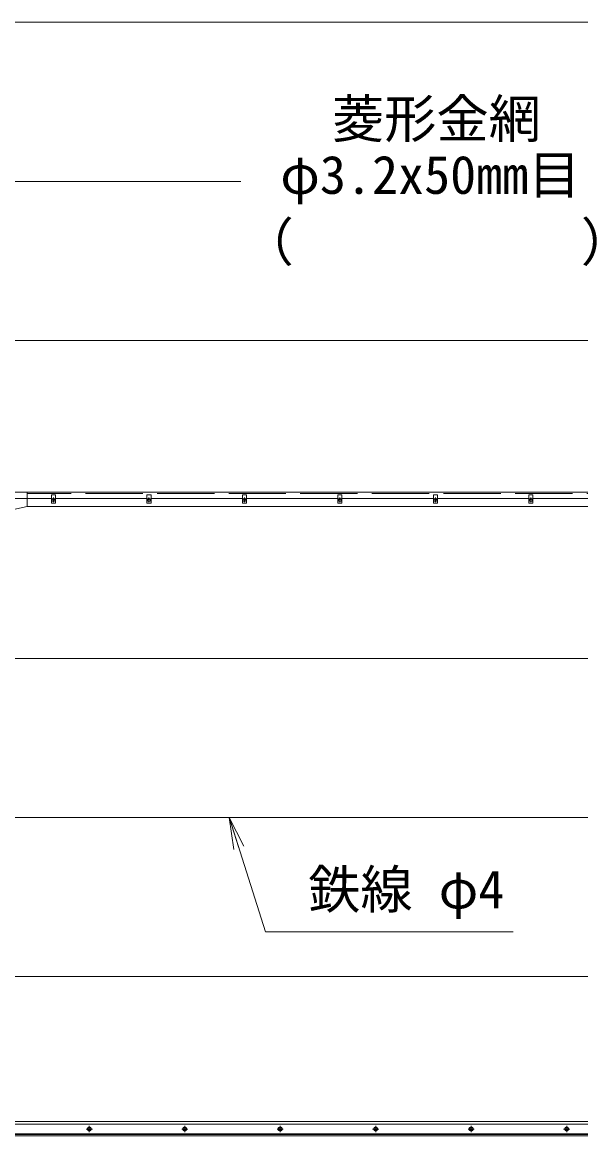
# Model space of a CAD drawing. Units: millimetres, scale not verified. Extents: x -10500 to 10500, y -7425 to 7425.
# Drawn here: x -5312 to -3557, y -2325 to 1175 of the extents above; entities that cross this region are included whole.
import ezdxf
from ezdxf.enums import TextEntityAlignment as Align

# ---------------------------------------------------------------- set-up
doc = ezdxf.new("R2010")
doc.units = ezdxf.units.MM
doc.header["$LTSCALE"] = 30
doc.linetypes.add('DASHED', pattern=[7.5, 6, -1.5])
doc.linetypes.add('USER1', pattern=[50.8, 31.75, -6.35, 6.35, -6.35])
for name, color, linetype, lineweight in [('0-0_D-STR1', 1, 'Continuous', 18), ('0-1_D-BMK', 2, 'USER1', 13), ('0-3_D-STR3', 3, 'Continuous', 13), ('0-5_0', 7, 'Continuous', 18), ('0-7_D-STR-TXT', 7, 'Continuous', 13)]:
    doc.layers.add(name, color=color, linetype=linetype, lineweight=lineweight)
doc.styles.add('ＭＳ ゴシック', font='')
doc.styles.get('ＭＳ ゴシック').set_extended_font_data('MS Gothic')

# ---------------------------------------------------------------- blocks, each defined once
blk = doc.blocks.new('_Open')
at = {"layer": '0-5_0'}
blk.add_line((-30, 5), (0, 0), dxfattribs=at)
blk.add_lwpolyline([(-30, -5), (0, 0), (-30, 0)], dxfattribs=at)

msp = doc.modelspace()

# ---------------------------------------------------------------- linework, layer by layer
at = {"layer": '0-0_D-STR1'}
for p, q in [((-2683.11, -302.31), (-5296.09, -302.31)), ((-2681.02, -347.31), (-5296.09, -347.31)), ((-8576.09, -2279.81), (-2588.82, -2279.81)), ((-8576.09, -2320.81), (-2588.82, -2320.81)), ((-8576.09, -2324.81), (-2588.82, -2324.81))]:
    msp.add_line(p, q, dxfattribs=at)
at = {"layer": '0-0_D-STR1', "linetype": 'DASHED'}
msp.add_line((-2683.11, -306.31), (-5296.09, -306.31), dxfattribs=at)
at = {"layer": '0-1_D-BMK'}
for p, q in [((-5221.03, -326.31), (-5206.15, -326.31)), ((-5213.59, -318.87), (-5213.59, -333.75)), ((-4921.03, -326.31), (-4906.15, -326.31)), ((-4913.59, -318.87), (-4913.59, -333.75)), ((-4621.03, -326.31), (-4606.15, -326.31)), ((-4613.59, -318.87), (-4613.59, -333.75)), ((-4321.03, -326.31), (-4306.15, -326.31)), ((-4313.59, -318.87), (-4313.59, -333.75)), ((-4021.03, -326.31), (-4006.15, -326.31)), ((-4013.59, -318.87), (-4013.59, -333.75)), ((-3721.03, -326.31), (-3706.15, -326.31)), ((-3713.59, -318.87), (-3713.59, -333.75)), ((-5091.41, -2303.81), (-5110.76, -2303.81)), ((-5101.09, -2294.14), (-5101.09, -2313.49)), ((-4791.41, -2303.81), (-4810.76, -2303.81)), ((-4801.09, -2294.14), (-4801.09, -2313.49)), ((-4491.41, -2303.81), (-4510.76, -2303.81)), ((-4501.09, -2294.14), (-4501.09, -2313.49)), ((-4191.41, -2303.81), (-4210.76, -2303.81)), ((-4201.09, -2294.14), (-4201.09, -2313.49)), ((-3891.41, -2303.81), (-3910.76, -2303.81)), ((-3901.09, -2294.14), (-3901.09, -2313.49)), ((-3591.41, -2303.81), (-3610.76, -2303.81)), ((-3601.09, -2294.14), (-3601.09, -2313.49))]:
    msp.add_line(p, q, dxfattribs=at)
at = {"layer": '0-3_D-STR3'}
for p, q in [((-8496.39, 1175.19), (-1763.59, 1175.19)), ((-8496.39, 675.19), (-4624.45, 675.19)), ((-8496.39, 175.19), (-1763.59, 175.19)), ((-5220.09, -310.31), (-5220.09, -336.31)), ((-5207.09, -310.31), (-5220.09, -310.31)), ((-5207.09, -310.31), (-5207.09, -336.31)), ((-4920.09, -310.31), (-4920.09, -336.31)), ((-4907.09, -310.31), (-4920.09, -310.31)), ((-4907.09, -310.31), (-4907.09, -336.31)), ((-4620.09, -310.31), (-4620.09, -336.31)), ((-4607.09, -310.31), (-4620.09, -310.31)), ((-4607.09, -310.31), (-4607.09, -336.31)), ((-4320.09, -310.31), (-4320.09, -336.31)), ((-4307.09, -310.31), (-4320.09, -310.31)), ((-4307.09, -310.31), (-4307.09, -336.31)), ((-4020.09, -310.31), (-4020.09, -336.31)), ((-4007.09, -310.31), (-4020.09, -310.31)), ((-4007.09, -310.31), (-4007.09, -336.31)), ((-3720.09, -310.31), (-3720.09, -336.31)), ((-3707.09, -310.31), (-3720.09, -310.31)), ((-3707.09, -310.31), (-3707.09, -336.31)), ((-5807.09, -321.31), (-5220.09, -321.31)), ((-5207.09, -336.31), (-5220.09, -336.31)), ((-5207.09, -321.31), (-4920.09, -321.31)), ((-4907.09, -336.31), (-4920.09, -336.31)), ((-4907.09, -321.31), (-4620.09, -321.31)), ((-4607.09, -336.31), (-4620.09, -336.31)), ((-4607.09, -321.31), (-4320.09, -321.31)), ((-4307.09, -336.31), (-4320.09, -336.31)), ((-4307.09, -321.31), (-4020.09, -321.31)), ((-4007.09, -336.31), (-4020.09, -336.31)), ((-4007.09, -321.31), (-3720.09, -321.31)), ((-3707.09, -336.31), (-3720.09, -336.31)), ((-3707.09, -321.31), (-3420.09, -321.31)), ((-8496.39, -824.81), (-1763.59, -824.81)), ((-8496.39, -1324.81), (-1763.59, -1324.81)), ((-8496.39, -1824.81), (-1763.59, -1824.81)), ((-2588.82, -2288.81), (-8576.09, -2288.81)), ((-2588.82, -2318.81), (-8576.09, -2318.81))]:
    msp.add_line(p, q, dxfattribs=at)
for points in [[(-5731.09, -301.81), (-5296.09, -301.81), (-5296.09, -346.81)], [(-5616.09, -371.81), (-5411.09, -371.81), (-5296.09, -346.81)]]:
    msp.add_lwpolyline(points, dxfattribs=at)
for points in [[(-5101.09, -2298.06), (-5106.07, -2300.94), (-5106.07, -2306.69), (-5101.09, -2309.56), (-5096.11, -2306.69), (-5096.11, -2300.94)], [(-4801.09, -2298.06), (-4806.07, -2300.94), (-4806.07, -2306.69), (-4801.09, -2309.56), (-4796.11, -2306.69), (-4796.11, -2300.94)], [(-4501.09, -2298.06), (-4506.07, -2300.94), (-4506.07, -2306.69), (-4501.09, -2309.56), (-4496.11, -2306.69), (-4496.11, -2300.94)], [(-4201.09, -2298.06), (-4206.07, -2300.94), (-4206.07, -2306.69), (-4201.09, -2309.56), (-4196.11, -2306.69), (-4196.11, -2300.94)], [(-3901.09, -2298.06), (-3906.07, -2300.94), (-3906.07, -2306.69), (-3901.09, -2309.56), (-3896.11, -2306.69), (-3896.11, -2300.94)], [(-3601.09, -2298.06), (-3606.07, -2300.94), (-3606.07, -2306.69), (-3601.09, -2309.56), (-3596.11, -2306.69), (-3596.11, -2300.94)]]:
    msp.add_lwpolyline(points, close=True, dxfattribs=at)
for centre, radius in [((-5213.59, -326.31), 5.25), ((-4913.59, -326.31), 5.25), ((-4613.59, -326.31), 5.25), ((-4313.59, -326.31), 5.25), ((-4013.59, -326.31), 5.25), ((-3713.59, -326.31), 5.25), ((-5101.09, -2303.81), 6.5), ((-5101.09, -2303.81), 4.98), ((-4801.09, -2303.81), 6.5), ((-4801.09, -2303.81), 4.98), ((-4501.09, -2303.81), 6.5), ((-4501.09, -2303.81), 4.98), ((-4201.09, -2303.81), 6.5), ((-4201.09, -2303.81), 4.98), ((-3901.09, -2303.81), 6.5), ((-3901.09, -2303.81), 4.98), ((-3601.09, -2303.81), 6.5), ((-3601.09, -2303.81), 4.98)]:
    msp.add_circle(centre, radius, dxfattribs=at)
at = {"layer": '0-7_D-STR-TXT'}
msp.add_lwpolyline([(-3769.16, -1683.76), (-4547.48, -1683.76), (-4660.66, -1326.72)], dxfattribs=at)

# ---------------------------------------------------------------- block references
at = {"layer": '0-7_D-STR-TXT', "xscale": 3.333333, "yscale": 3.333333, "rotation": 107.58773}
msp.add_blockref('_Open', (-4661.26, -1324.81), dxfattribs=at)

# ---------------------------------------------------------------- texts
at = {"layer": '0-7_D-STR-TXT', "style": 'ＭＳ ゴシック'}
for s, p in [('菱形金網', (-4338.46, 775.8)), ('φ3.2x50mm目', (-4500.9, 599.71)), ('（\u3000\u3000   \u3000\u3000）', (-4622.73, 388.53)), ('鉄線 φ4', (-4413.19, -1646.58))]:
    msp.add_text(s, height=120.3, dxfattribs=at).set_placement(p, align=Align.BOTTOM_LEFT)

doc.saveas('drawing.dxf')
